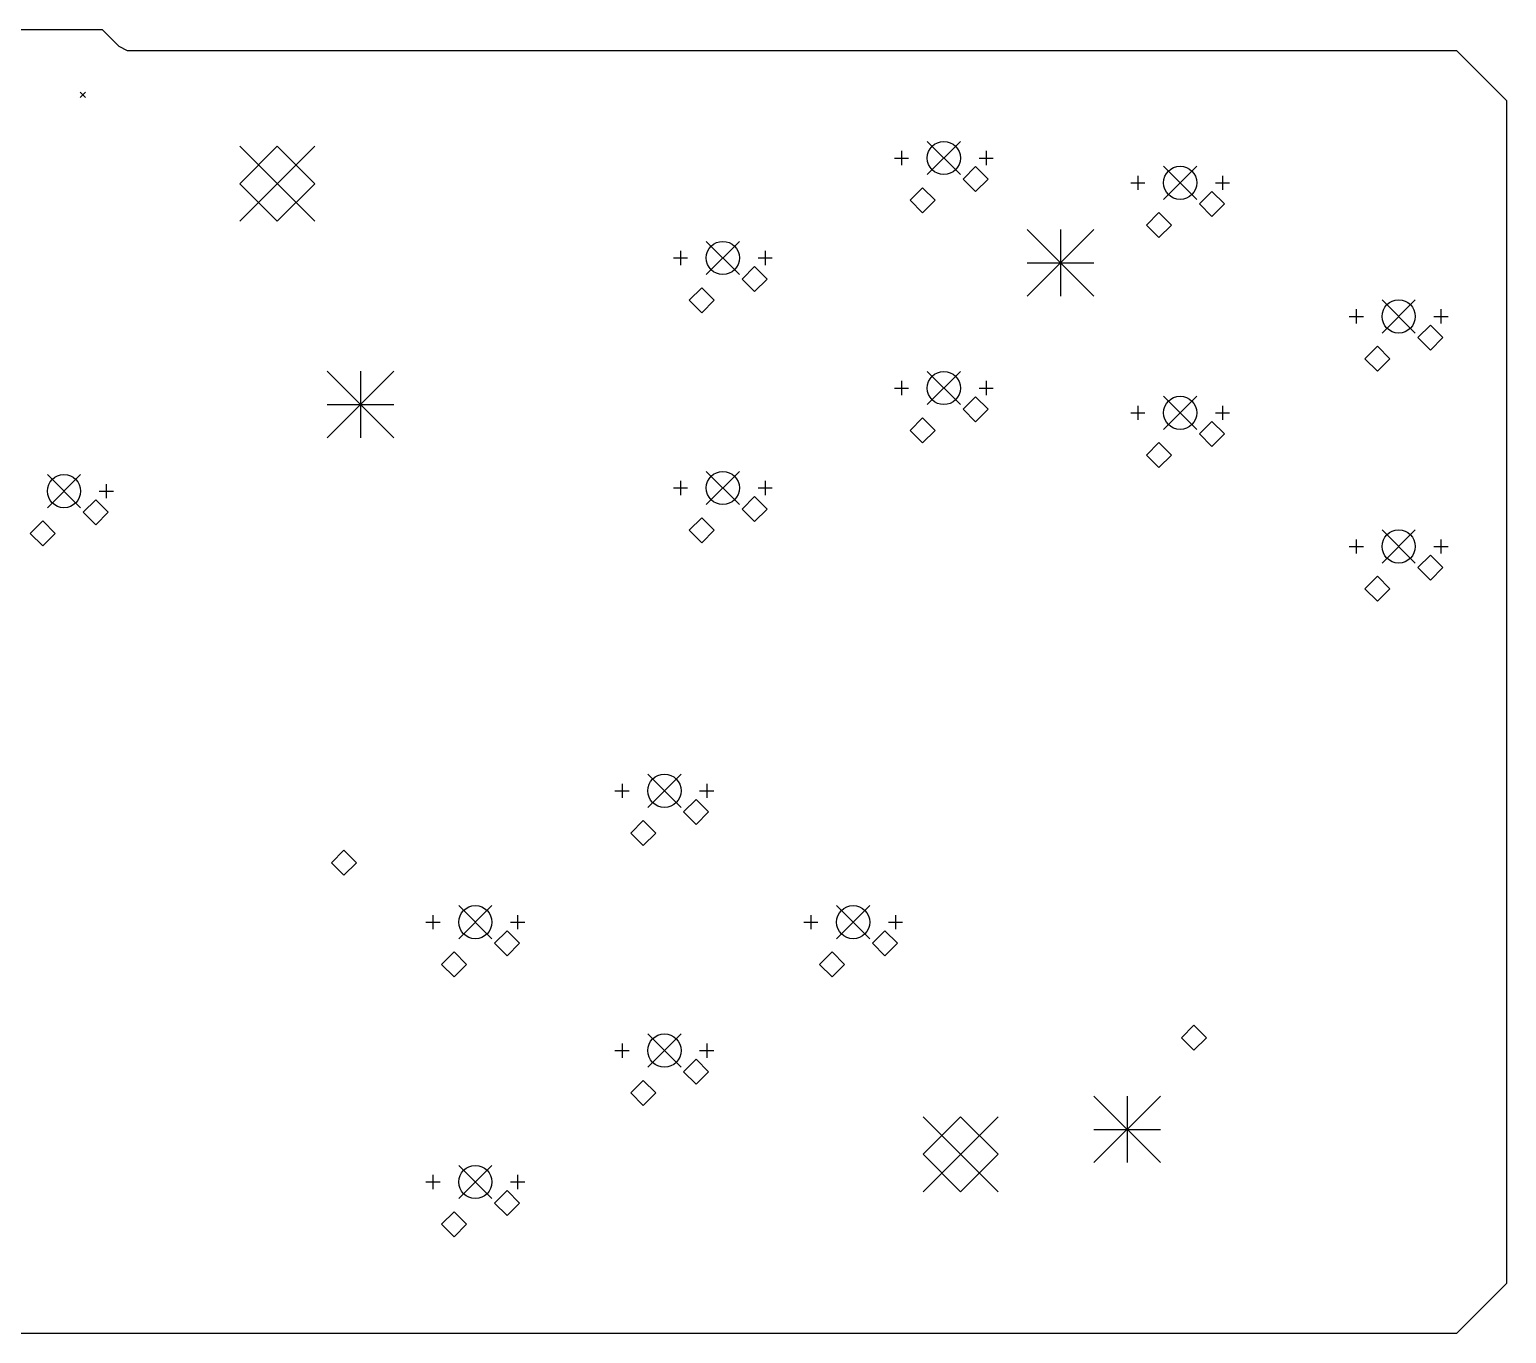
# Model space of a CAD drawing. Extents: x -27 to 322, y -216 to -27.
# Drawn here: x 144.8 to 322, y -183.3 to -26.8 of the extents above; entities that cross this region are included whole.
import ezdxf

# ---------------------------------------------------------------- set-up
doc = ezdxf.new("R2010")
doc.units = 0
doc.layers.add('BLACK', color=7, linetype='CONTINUOUS')

msp = doc.modelspace()

# ---------------------------------------------------------------- linework, layer by layer
at = {"layer": 'BLACK', "linetype": 'CONTINUOUS'}
for p, q in [((141.501, -26.7536), (153.501, -26.7536)), ((153.501, -26.7536), (155.501, -28.7536)), ((155.501, -28.7536), (156.501, -29.2536)), ((156.501, -29.2536), (316.001, -29.2536)), ((316.001, -29.2536), (322.001, -35.2536)), ((150.844, -34.2686), (151.494, -34.9186)), ((151.494, -34.2686), (150.844, -34.9186)), ((322.001, -35.2536), (322.001, -177.254)), ((170.001, -40.7536), (179.001, -49.7536)), ((179.001, -40.7536), (170.001, -49.7536)), ((174.501, -40.7536), (170.001, -45.2536)), ((179.001, -45.2536), (174.501, -40.7536)), ((252.492, -40.1787), (256.48, -44.1665)), ((256.48, -40.1787), (252.492, -44.1665)), ((248.555, -42.1726), (250.257, -42.1726)), ((249.406, -41.3217), (249.406, -43.0235)), ((258.715, -42.1726), (260.417, -42.1726)), ((259.566, -41.3217), (259.566, -43.0235)), ((258.296, -43.2126), (256.796, -44.7126)), ((259.796, -44.7126), (258.296, -43.2126)), ((277.761, -44.2967), (277.761, -45.9985)), ((280.847, -43.1537), (284.835, -47.1415)), ((284.835, -43.1537), (280.847, -47.1415)), ((287.921, -44.2967), (287.921, -45.9985)), ((170.001, -45.2536), (174.501, -49.7536)), ((174.501, -49.7536), (179.001, -45.2536)), ((251.946, -45.7526), (250.446, -47.2526)), ((253.446, -47.2526), (251.946, -45.7526)), ((256.796, -44.7126), (258.296, -46.2126)), ((258.296, -46.2126), (259.796, -44.7126)), ((276.91, -45.1476), (278.612, -45.1476)), ((287.07, -45.1476), (288.772, -45.1476)), ((250.446, -47.2526), (251.946, -48.7526)), ((251.946, -48.7526), (253.446, -47.2526)), ((286.651, -46.1876), (285.151, -47.6876)), ((285.151, -47.6876), (286.651, -49.1876)), ((288.151, -47.6876), (286.651, -46.1876)), ((286.651, -49.1876), (288.151, -47.6876)), ((280.301, -48.7276), (278.801, -50.2276)), ((281.801, -50.2276), (280.301, -48.7276)), ((264.501, -50.7536), (272.501, -58.7536)), ((272.501, -50.7536), (264.501, -58.7536)), ((268.501, -50.7536), (268.501, -58.7536)), ((278.801, -50.2276), (280.301, -51.7276)), ((280.301, -51.7276), (281.801, -50.2276)), ((225.974, -52.1747), (229.962, -56.1625)), ((229.962, -52.1747), (225.974, -56.1625)), ((222.037, -54.1686), (223.739, -54.1686)), ((222.888, -53.3177), (222.888, -55.0195)), ((232.197, -54.1686), (233.899, -54.1686)), ((233.048, -53.3177), (233.048, -55.0195)), ((264.501, -54.7536), (272.501, -54.7536)), ((231.778, -55.2086), (230.278, -56.7086)), ((230.278, -56.7086), (231.778, -58.2086)), ((233.278, -56.7086), (231.778, -55.2086)), ((231.778, -58.2086), (233.278, -56.7086)), ((225.428, -57.7486), (223.928, -59.2486)), ((226.928, -59.2486), (225.428, -57.7486)), ((223.928, -59.2486), (225.428, -60.7486)), ((225.428, -60.7486), (226.928, -59.2486)), ((307.07, -59.1897), (311.058, -63.1775)), ((311.058, -59.1897), (307.07, -63.1775)), ((303.133, -61.1836), (304.835, -61.1836)), ((303.984, -60.3327), (303.984, -62.0345)), ((313.293, -61.1836), (314.995, -61.1836)), ((314.144, -60.3327), (314.144, -62.0345)), ((312.874, -62.2236), (311.374, -63.7236)), ((311.374, -63.7236), (312.874, -65.2236)), ((314.374, -63.7236), (312.874, -62.2236)), ((312.874, -65.2236), (314.374, -63.7236)), ((306.524, -64.7636), (305.024, -66.2636)), ((308.024, -66.2636), (306.524, -64.7636)), ((305.024, -66.2636), (306.524, -67.7636)), ((306.524, -67.7636), (308.024, -66.2636)), ((180.501, -67.7536), (188.501, -75.7536)), ((188.501, -67.7536), (180.501, -75.7536)), ((184.501, -67.7536), (184.501, -75.7536)), ((249.406, -68.9317), (249.406, -70.6335)), ((252.492, -67.7887), (256.48, -71.7765)), ((256.48, -67.7887), (252.492, -71.7765)), ((259.566, -68.9317), (259.566, -70.6335)), ((248.555, -69.7826), (250.257, -69.7826)), ((258.296, -70.8226), (256.796, -72.3226)), ((259.796, -72.3226), (258.296, -70.8226)), ((258.715, -69.7826), (260.417, -69.7826)), ((280.847, -70.7637), (284.835, -74.7515)), ((284.835, -70.7637), (280.847, -74.7515)), ((180.501, -71.7536), (188.501, -71.7536)), ((256.796, -72.3226), (258.296, -73.8226)), ((258.296, -73.8226), (259.796, -72.3226)), ((277.761, -71.9067), (277.761, -73.6085)), ((287.921, -71.9067), (287.921, -73.6085)), ((251.946, -73.3626), (250.446, -74.8626)), ((253.446, -74.8626), (251.946, -73.3626)), ((276.91, -72.7576), (278.612, -72.7576)), ((286.651, -73.7976), (285.151, -75.2976)), ((288.151, -75.2976), (286.651, -73.7976)), ((287.07, -72.7576), (288.772, -72.7576)), ((250.446, -74.8626), (251.946, -76.3626)), ((251.946, -76.3626), (253.446, -74.8626)), ((285.151, -75.2976), (286.651, -76.7976)), ((286.651, -76.7976), (288.151, -75.2976)), ((280.301, -76.3376), (278.801, -77.8376)), ((278.801, -77.8376), (280.301, -79.3376)), ((281.801, -77.8376), (280.301, -76.3376)), ((280.301, -79.3376), (281.801, -77.8376)), ((146.912, -80.1577), (150.9, -84.1455)), ((150.9, -80.1577), (146.912, -84.1455)), ((153.986, -81.3007), (153.986, -83.0025)), ((222.888, -80.9267), (222.888, -82.6285)), ((225.974, -79.7837), (229.962, -83.7715)), ((229.962, -79.7837), (225.974, -83.7715)), ((233.048, -80.9267), (233.048, -82.6285)), ((152.716, -83.1916), (151.216, -84.6916)), ((154.216, -84.6916), (152.716, -83.1916)), ((153.135, -82.1516), (154.837, -82.1516)), ((222.037, -81.7776), (223.739, -81.7776)), ((231.778, -82.8176), (230.278, -84.3176)), ((233.278, -84.3176), (231.778, -82.8176)), ((232.197, -81.7776), (233.899, -81.7776)), ((151.216, -84.6916), (152.716, -86.1916)), ((152.716, -86.1916), (154.216, -84.6916)), ((230.278, -84.3176), (231.778, -85.8176)), ((231.778, -85.8176), (233.278, -84.3176)), ((146.366, -85.7316), (144.866, -87.2316)), ((147.866, -87.2316), (146.366, -85.7316)), ((225.428, -85.3576), (223.928, -86.8576)), ((226.928, -86.8576), (225.428, -85.3576)), ((307.07, -86.7997), (311.058, -90.7875)), ((311.058, -86.7997), (307.07, -90.7875)), ((144.866, -87.2316), (146.366, -88.7316)), ((146.366, -88.7316), (147.866, -87.2316)), ((223.928, -86.8576), (225.428, -88.3576)), ((225.428, -88.3576), (226.928, -86.8576)), ((303.984, -87.9427), (303.984, -89.6445)), ((314.144, -87.9427), (314.144, -89.6445)), ((303.133, -88.7936), (304.835, -88.7936)), ((312.874, -89.8336), (311.374, -91.3336)), ((314.374, -91.3336), (312.874, -89.8336)), ((313.293, -88.7936), (314.995, -88.7936)), ((311.374, -91.3336), (312.874, -92.8336)), ((312.874, -92.8336), (314.374, -91.3336)), ((306.524, -92.3736), (305.024, -93.8736)), ((305.024, -93.8736), (306.524, -95.3736)), ((308.024, -93.8736), (306.524, -92.3736)), ((306.524, -95.3736), (308.024, -93.8736)), ((218.959, -116.124), (222.947, -120.111)), ((222.947, -116.124), (218.959, -120.111)), ((215.022, -118.118), (216.724, -118.118)), ((215.873, -117.267), (215.873, -118.968)), ((225.182, -118.118), (226.884, -118.118)), ((226.033, -117.267), (226.033, -118.968)), ((224.763, -119.158), (223.263, -120.658)), ((226.263, -120.658), (224.763, -119.158)), ((218.413, -121.698), (216.913, -123.198)), ((219.913, -123.198), (218.413, -121.698)), ((223.263, -120.658), (224.763, -122.158)), ((224.763, -122.158), (226.263, -120.658)), ((216.913, -123.198), (218.413, -124.698)), ((218.413, -124.698), (219.913, -123.198)), ((182.501, -125.254), (181.001, -126.754)), ((184.001, -126.754), (182.501, -125.254)), ((181.001, -126.754), (182.501, -128.254)), ((182.501, -128.254), (184.001, -126.754)), ((196.272, -131.894), (200.26, -135.881)), ((200.26, -131.894), (196.272, -135.881)), ((241.616, -131.894), (245.604, -135.881)), ((245.604, -131.894), (241.616, -135.881)), ((192.335, -133.888), (194.037, -133.888)), ((193.186, -133.037), (193.186, -134.738)), ((202.495, -133.888), (204.197, -133.888)), ((203.346, -133.037), (203.346, -134.738)), ((237.679, -133.888), (239.381, -133.888)), ((238.53, -133.037), (238.53, -134.738)), ((247.839, -133.888), (249.541, -133.888)), ((248.69, -133.037), (248.69, -134.738)), ((202.076, -134.928), (200.576, -136.428)), ((200.576, -136.428), (202.076, -137.928)), ((203.576, -136.428), (202.076, -134.928)), ((202.076, -137.928), (203.576, -136.428)), ((247.42, -134.928), (245.92, -136.428)), ((245.92, -136.428), (247.42, -137.928)), ((248.92, -136.428), (247.42, -134.928)), ((247.42, -137.928), (248.92, -136.428)), ((195.726, -137.468), (194.226, -138.968)), ((197.226, -138.968), (195.726, -137.468)), ((241.07, -137.468), (239.57, -138.968)), ((242.57, -138.968), (241.07, -137.468)), ((194.226, -138.968), (195.726, -140.468)), ((195.726, -140.468), (197.226, -138.968)), ((239.57, -138.968), (241.07, -140.468)), ((241.07, -140.468), (242.57, -138.968)), ((284.501, -146.254), (283.001, -147.754)), ((286.001, -147.754), (284.501, -146.254)), ((215.873, -148.452), (215.873, -150.153)), ((218.959, -147.309), (222.947, -151.296)), ((222.947, -147.309), (218.959, -151.296)), ((226.033, -148.452), (226.033, -150.153)), ((283.001, -147.754), (284.501, -149.254)), ((284.501, -149.254), (286.001, -147.754)), ((215.022, -149.303), (216.724, -149.303)), ((224.763, -150.343), (223.263, -151.843)), ((226.263, -151.843), (224.763, -150.343)), ((225.182, -149.303), (226.884, -149.303)), ((223.263, -151.843), (224.763, -153.343)), ((224.763, -153.343), (226.263, -151.843)), ((218.413, -152.883), (216.913, -154.383)), ((219.913, -154.383), (218.413, -152.883)), ((216.913, -154.383), (218.413, -155.883)), ((218.413, -155.883), (219.913, -154.383)), ((272.501, -154.754), (280.501, -162.754)), ((280.501, -154.754), (272.501, -162.754)), ((276.501, -154.754), (276.501, -162.754)), ((252.001, -157.254), (261.001, -166.254)), ((261.001, -157.254), (252.001, -166.254)), ((256.501, -157.254), (252.001, -161.754)), ((261.001, -161.754), (256.501, -157.254)), ((272.501, -158.754), (280.501, -158.754)), ((252.001, -161.754), (256.501, -166.254)), ((256.501, -166.254), (261.001, -161.754)), ((193.186, -164.222), (193.186, -165.923)), ((196.272, -163.079), (200.26, -167.066)), ((200.26, -163.079), (196.272, -167.066)), ((203.346, -164.222), (203.346, -165.923)), ((192.335, -165.073), (194.037, -165.073)), ((202.076, -166.113), (200.576, -167.613)), ((203.576, -167.613), (202.076, -166.113)), ((202.495, -165.073), (204.197, -165.073)), ((200.576, -167.613), (202.076, -169.113)), ((202.076, -169.113), (203.576, -167.613)), ((195.726, -168.653), (194.226, -170.153)), ((197.226, -170.153), (195.726, -168.653)), ((194.226, -170.153), (195.726, -171.653)), ((195.726, -171.653), (197.226, -170.153)), ((322.001, -177.254), (316.001, -183.254)), ((316.001, -183.254), (-17.9989, -183.254))]:
    msp.add_line(p, q, dxfattribs=at)
at = {"layer": 'BLACK'}
for centre in [(254.486, -42.1726), (282.841, -45.1476), (227.968, -54.1686), (309.064, -61.1836), (254.486, -69.7826), (282.841, -72.7576), (148.906, -82.1516), (227.968, -81.7776), (309.064, -88.7936), (220.953, -118.118), (198.266, -133.888), (243.61, -133.888), (220.953, -149.303), (198.266, -165.073)]:
    msp.add_circle(centre, 1.9939, dxfattribs=at)

doc.saveas('drawing.dxf')
